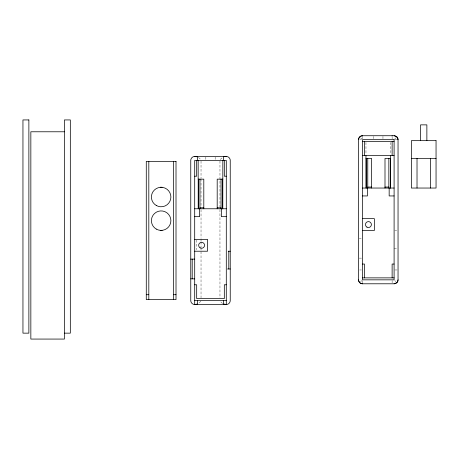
<?xml version="1.0" encoding="UTF-8"?>
<svg xmlns="http://www.w3.org/2000/svg" width="459" height="459" viewBox="0 0 459 459"><rect width="100%" height="100%" fill="white"/><g stroke="black" fill="none" stroke-linecap="round" stroke-linejoin="round"><path stroke-width="0.34" stroke-dasharray="2.29 1.72" d="M200.899 301.247L198.483 303.502M220.205 159.497L222.592 157.437M394.734 139.037L396.065 137.706M360.659 281.694L361.79 280.564M359.718 139.674L361.422 139.674M394.815 139.674L397.161 139.674M394.757 230.487L396.731 230.487M359.219 238.382L361.193 238.382M394.097 248.256L396.731 248.256M359.219 258.124L362.512 258.124M359.718 269.972L361.422 269.972M394.815 269.972L397.161 269.972M198.483 157.471L200.795 159.502M222.506 303.497L220.102 301.253M360.544 137.706L362.031 139.197M394.734 280.478L395.951 281.694M392.124 137.184L392.124 138.957M392.124 280.558L392.124 282.905M390.643 142.451L390.643 154.258M382.961 136.386L382.961 139.674M373.649 136.386L373.649 139.014M365.966 142.451L365.966 154.258M362.512 137.184L362.512 138.957M362.512 280.558L362.512 282.905M219.964 161.075L219.964 206.9M219.964 209.597L219.964 297.874M215.156 157.116L215.156 159.743M205.844 157.116L205.844 160.403M201.031 161.12L201.031 178.281M201.031 178.999L201.031 206.889M201.031 209.746L201.031 238.353M201.031 239.07L201.031 241.216M201.031 241.927L201.031 246.936M201.031 247.648L201.031 297.713M196.681 240.068L196.681 249.822"/><path stroke-width="0.69" d="M396.777 282.52L397.666 281.528L398.045 279.864L398.045 139.674L397.649 137.947L396.76 137.017M396.892 136.88L394.224 135.726L362.512 135.726C359.609 135.875 358.439 138.291 358.565 139.674L358.565 279.841C358.508 281.952 360.401 283.846 362.512 283.788L394.224 283.788L396.874 282.652M197.175 304.076L194.828 304.518M160.18 187.243L162.107 187.243M162.107 230.435L160.18 230.435M226.293 304.518C228.41 304.581 230.286 302.67 230.24 300.57L230.24 160.403C230.349 158.504 228.462 156.347 226.293 156.456L194.702 156.456C192.51 156.318 190.617 158.607 190.755 160.403L190.755 300.57C190.709 302.676 192.591 304.575 194.702 304.518L226.293 304.518L226.293 160.403L194.702 160.403L194.702 304.518M64.409 131.779L30.845 131.779L30.845 339.069L64.409 339.069L64.409 119.931L70.33 119.931L70.33 333.148L64.409 333.148M358.714 139.674L358.565 139.674A3.947 3.947 0 0 1 362.512 135.726L362.512 136.168M397.769 139.674L398.045 139.674A3.947 3.947 0 0 0 394.097 135.726M362.512 141.647L394.097 141.647M362.512 155.469L394.097 155.469M365.966 158.43L371.612 158.43L371.612 188.041M390.643 158.43L384.998 158.43L384.998 188.041M411.373 158.43L436.05 158.43M194.702 176.199L196.681 176.199L196.681 160.403M226.293 176.199L224.319 176.199L224.319 160.403M222.839 179.159L217.193 179.159L217.193 208.77M367.768 187.054L371.612 187.054M384.998 187.054L388.842 187.054M362.512 188.041L394.097 188.041M362.512 195.941L367.447 195.941L367.447 188.041M394.097 195.941L389.163 195.941L389.163 188.041M199.958 207.784L203.802 207.784M217.193 207.784L221.037 207.784M194.702 208.77L226.293 208.77M194.702 216.665L199.642 216.665L199.642 208.77M226.293 216.665L221.358 216.665L221.358 208.77M362.512 218.645L374.355 218.645L374.355 230.487L362.512 230.487M194.702 239.368L207.537 239.368L207.537 251.216L194.702 251.216M228.266 251.216L230.24 251.216M190.755 259.111L194.702 259.111M362.512 264.051L364.486 264.051L364.486 277.867M394.097 264.051L392.124 264.051L392.124 277.867M227.544 268.985L230.24 268.985M362.512 277.867L394.097 277.867M190.755 278.854L194.702 278.854M194.702 284.775L196.681 284.775L196.681 298.597L224.319 298.597L224.319 284.775L226.293 284.775M146.278 294.701L148.814 294.701M173.473 294.701L176.009 294.701M194.702 300.57L226.293 300.57M194.828 156.456L196.739 156.76M223.854 304.087L224.319 304.495M430.404 158.43L430.404 188.041M426.87 140.661L426.87 124.865L420.553 124.865L420.553 140.661M417.019 158.43L417.019 188.041M392.124 135.726L392.124 136.168M392.124 141.647L392.124 155.469M390.643 155.653L390.592 188.041M390.339 158.43L390.339 188.041M388.842 158.43L388.842 188.041M367.768 158.43L367.768 188.041M366.271 158.43L366.271 188.041M365.966 155.653L366.018 188.041M364.486 141.647L364.486 155.469M362.512 283.513L362.512 283.788A3.947 3.947 0 0 1 358.565 279.841M228.789 251.216L228.789 268.985M223.596 156.456L223.596 160.403M223.596 300.57L223.596 304.518M222.839 160.403L222.787 208.77M222.535 179.159L222.535 208.77M221.037 179.159L221.037 208.77M203.802 208.77L203.802 179.159L198.162 179.159L198.162 160.403M199.958 179.159L199.958 208.77M198.46 179.159L198.46 208.77M198.208 179.159L198.208 208.77M197.404 156.456L197.404 160.403M197.404 300.57L197.404 304.518M192.206 259.111L192.206 278.854M173.473 161.356L173.473 299.618M148.814 161.356L148.814 299.618M226.144 304.426A9.564 6.483 55.7 0 1 224.308 304.087M224.325 156.617A9.564 6.661 -59 0 1 226.195 156.364M398.045 279.841A3.947 3.947 0 0 1 394.097 283.788M28.871 119.931L22.95 119.931L22.95 333.148L28.871 333.148L28.871 119.931M394.097 139.674L362.512 139.674L362.512 279.841L394.097 279.841L394.097 139.674M436.05 140.661L411.373 140.661L411.373 188.041L436.05 188.041L436.05 140.661M176.009 161.356L146.278 161.356L146.278 299.618L176.009 299.618L176.009 161.356M156.272 229.087A9.742 9.742 0 0 0 170.886 220.647A9.742 9.742 0 0 0 156.272 212.213A9.742 9.742 0 0 0 156.272 229.087M156.272 205.471A9.742 9.742 0 0 0 170.886 197.031A9.742 9.742 0 0 0 156.272 188.597A9.742 9.742 0 0 0 156.272 205.471M200.135 247.86A2.961 2.961 0 0 0 204.576 245.295A2.961 2.961 0 0 0 200.135 242.731A2.961 2.961 0 0 0 200.135 247.86M366.953 227.13A2.961 2.961 0 0 0 371.394 224.566A2.961 2.961 0 0 0 366.953 222.001A2.961 2.961 0 0 0 366.953 227.13"/></g></svg>
